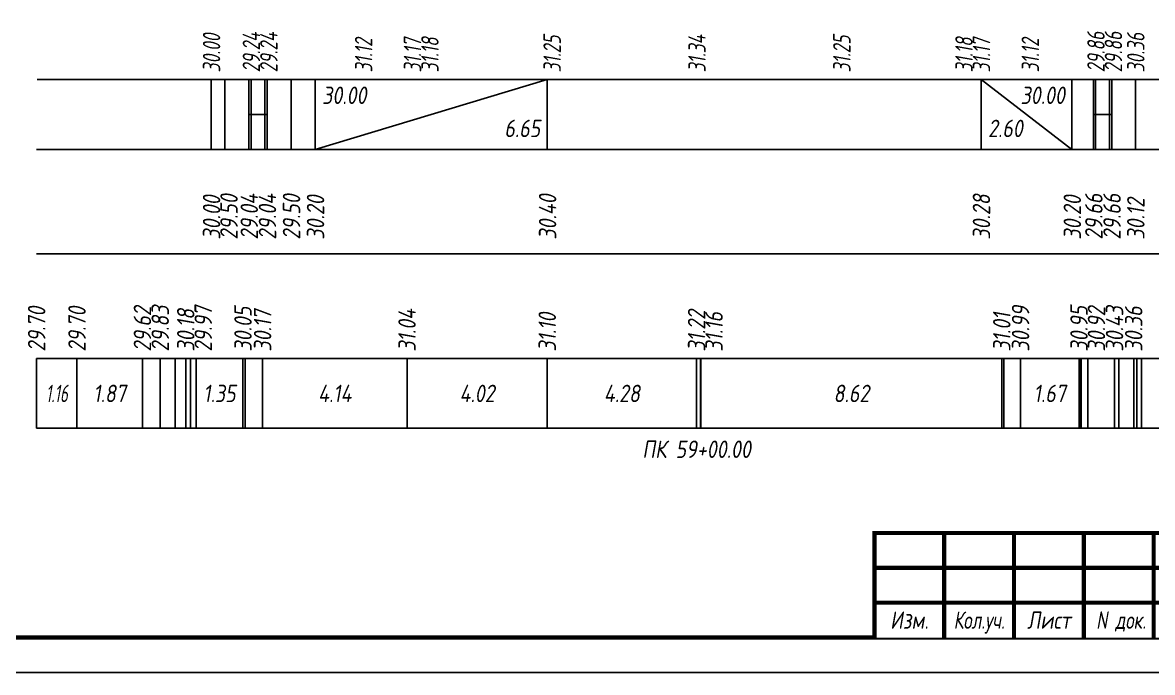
# Model space of a CAD drawing. Extents: x -717 to 1451, y -133302 to 233.
# Drawn here: x 77.9 to 239.8, y -92778.4 to -92685.2 of the extents above; entities that cross this region are included whole.
import ezdxf
from ezdxf.enums import TextEntityAlignment as Align

# ---------------------------------------------------------------- set-up
doc = ezdxf.new("R2010")
doc.units = 0
for name, color, linetype in [('Зарамочное оформление', 7, 'Continuous'), ('Код_510', 7, 'Continuous'), ('Код_514', 1, 'Continuous'), ('Код_516', 1, 'Continuous'), ('Подписи поперечников', 7, 'Continuous'), ('Таблица', 7, 'Continuous')]:
    doc.layers.add(name, color=color, linetype=linetype)
doc.styles.add('М', font='romand.shx', dxfattribs={"width": 0.8, "oblique": 10, "height": 2.5})

# ---------------------------------------------------------------- blocks, each defined once
blk = doc.blocks.new('Штамп')
at = {"linetype": 'Continuous'}
blk.add_wipeout([(199.95, -411.25), (384.95, -411.25), (384.95, -426.25), (199.95, -426.25)], dxfattribs=at).dxf.layer = 'Зарамочное оформление'
at = {"layer": 'Зарамочное оформление', "linetype": 'Continuous', "lineweight": -3, "const_width": 0.6, "flags": 128}
for points in [[(199.95, -426.25), (199.95, -411.25), (384.95, -411.25)], [(209.95, -411.25), (209.95, -426.25)], [(219.95, -411.25), (219.95, -426.25)], [(229.95, -411.25), (229.95, -426.25)], [(239.95, -411.25), (239.95, -426.25)], [(199.95, -416.25), (264.95, -416.25)], [(199.95, -421.25), (264.95, -421.25)]]:
    blk.add_lwpolyline(points, dxfattribs=at)
at = {"layer": 'Зарамочное оформление', "linetype": 'Continuous', "style": 'М', "oblique": 10}
for s, width, p in [('Изм.', 0.8, (204.95, -423.75)), ('Кол.уч.', 0.7, (214.95, -423.75)), ('Лист', 0.8, (224.95, -423.75)), ('N док.', 0.7, (235.28, -423.75))]:
    blk.add_text(s, height=2.5, dxfattribs=dict(at, width=width)).set_placement(p, align=Align.MIDDLE_CENTER)
blk = doc.blocks.new('шифр')
blk.add_blockref('Штамп', (0, -92407))

msp = doc.modelspace()

# ---------------------------------------------------------------- linework, layer by layer
at = {"flags": 128}
msp.add_lwpolyline([(-30.054, -92778.421), (389.946, -92778.421), (389.946, -92481.421), (-30.054, -92481.421)], close=True, dxfattribs=at)
at = {"const_width": 0.6, "flags": 128}
msp.add_lwpolyline([(-10.054, -92773.421), (384.946, -92773.421), (384.946, -92486.421), (-10.054, -92486.421)], close=True, dxfattribs=at)
at = {"layer": 'Код_510'}
for p, q in [((79.946, -92743.421), (79.946, -92733.421)), ((85.724, -92743.421), (85.724, -92733.421)), ((95.097, -92743.421), (95.097, -92733.421)), ((97.648, -92743.421), (97.648, -92733.421)), ((99.805, -92743.421), (99.805, -92733.421)), ((101.305, -92743.421), (101.305, -92733.421)), ((101.981, -92743.421), (101.981, -92733.421)), ((102.772, -92743.421), (102.772, -92733.421)), ((109.503, -92743.421), (109.503, -92733.421)), ((109.799, -92743.421), (109.799, -92733.421)), ((112.312, -92743.421), (112.312, -92733.421)), ((132.997, -92743.421), (132.997, -92733.421)), ((153.083, -92743.421), (153.083, -92733.421)), ((174.48, -92743.421), (174.48, -92733.421)), ((175.031, -92743.421), (175.031, -92733.421)), ((175.093, -92743.421), (175.093, -92733.421)), ((175.108, -92743.421), (175.108, -92733.421)), ((218.196, -92743.421), (218.196, -92733.421)), ((218.486, -92743.421), (218.486, -92733.421)), ((220.885, -92743.421), (220.885, -92733.421)), ((229.255, -92743.421), (229.255, -92733.421)), ((229.347, -92743.421), (229.347, -92733.421)), ((229.356, -92743.421), (229.356, -92733.421)), ((229.571, -92743.421), (229.571, -92733.421)), ((230.523, -92743.421), (230.523, -92733.421)), ((234.344, -92743.421), (234.344, -92733.421)), ((234.984, -92743.421), (234.984, -92733.421)), ((237.092, -92743.421), (237.092, -92733.421)), ((237.52, -92743.421), (237.52, -92733.421)), ((238.22, -92743.421), (238.22, -92733.421))]:
    msp.add_line(p, q, dxfattribs=at)
at = {"layer": 'Код_516'}
for p, q in [((104.946, -92703.421), (104.946, -92693.421)), ((106.9, -92703.421), (106.9, -92693.421)), ((106.9, -92703.421), (106.9, -92693.421)), ((110.347, -92703.421), (110.347, -92693.421)), ((110.65, -92703.421), (110.65, -92693.421)), ((112.65, -92703.421), (112.65, -92693.421)), ((112.952, -92703.421), (112.952, -92693.421)), ((116.4, -92703.421), (116.4, -92693.421)), ((116.4, -92703.421), (116.4, -92693.421)), ((119.839, -92703.421), (119.839, -92693.421)), ((119.839, -92703.421), (153.083, -92693.421)), ((153.083, -92703.421), (153.083, -92693.421)), ((215.23, -92703.421), (215.23, -92693.421)), ((215.23, -92693.421), (228.245, -92703.421)), ((228.245, -92703.421), (228.245, -92693.421)), ((228.245, -92703.421), (228.245, -92693.421)), ((231.329, -92703.421), (231.329, -92693.421)), ((231.631, -92703.421), (231.631, -92693.421)), ((233.631, -92703.421), (233.631, -92693.421)), ((233.934, -92703.421), (233.934, -92693.421)), ((237.341, -92703.421), (237.341, -92693.421)), ((110.347, -92698.421), (110.65, -92698.421)), ((110.65, -92698.421), (112.65, -92698.421)), ((112.65, -92698.421), (112.952, -92698.421)), ((231.329, -92698.421), (231.631, -92698.421)), ((231.631, -92698.421), (233.631, -92698.421)), ((233.631, -92698.421), (233.934, -92698.421))]:
    msp.add_line(p, q, dxfattribs=at)
at = {"layer": 'Таблица'}
for p, q in [((80, -92693.421), (262.395, -92693.421)), ((79.946, -92703.421), (262.341, -92703.421)), ((79.946, -92718.421), (262.341, -92718.421)), ((79.946, -92733.421), (262.341, -92733.421)), ((79.946, -92743.421), (262.341, -92743.421))]:
    msp.add_line(p, q, dxfattribs=at)

# ---------------------------------------------------------------- texts
at = {"layer": 'Код_510', "style": 'М', "oblique": 10, "width": 0.8}
for s, p in [('29.70', (79.946, -92732.421)), ('29.70', (85.724, -92732.421)), ('29.62', (95.097, -92732.421)), ('29.83', (97.648, -92732.421)), ('30.18', (101.305, -92732.421)), ('29.97', (103.805, -92732.421)), ('30.05', (109.503, -92732.421)), ('30.17', (112.312, -92732.421)), ('31.04', (132.997, -92732.421)), ('31.22', (174.48, -92732.421)), ('30.99', (220.885, -92732.421)), ('30.95', (229.255, -92732.421)), ('30.92', (231.755, -92732.421)), ('30.43', (234.344, -92732.421)), ('30.36', (237.092, -92732.421)), ('31.10', (153.083, -92732.421)), ('31.16', (176.98, -92732.421)), ('31.01', (218.196, -92732.421))]:
    msp.add_text(s, height=2.5, rotation=90, dxfattribs=at).set_placement(p, align=Align.MIDDLE_LEFT)
at = {"layer": 'Код_510', "style": 'М', "oblique": 10}
for s, width, p in [('1.16', 0.6, (82.835, -92738.421)), ('1.87', 0.8, (90.411, -92738.421)), ('1.35', 0.8, (106.138, -92738.421)), ('4.14', 0.8, (122.655, -92738.421)), ('4.02', 0.8, (143.04, -92738.421)), ('4.28', 0.8, (163.781, -92738.421)), ('8.62', 0.8, (196.652, -92738.421)), ('1.67', 0.8, (225.07, -92738.421))]:
    msp.add_text(s, height=2.5, dxfattribs=dict(at, width=width)).set_placement(p, align=Align.MIDDLE_CENTER)
at = {"layer": 'Код_514', "style": 'М', "oblique": 10, "width": 0.7}
for s, p in [('30.00', (105, -92692.382)), ('29.24', (110.704, -92692.382)), ('29.24', (113.204, -92692.382)), ('31.12', (126.784, -92692.382)), ('31.17', (133.784, -92692.382)), ('31.18', (136.284, -92692.382)), ('31.25', (153.784, -92692.382)), ('31.34', (174.534, -92692.382)), ('31.25', (195.284, -92692.382)), ('31.18', (212.784, -92692.382)), ('31.17', (215.284, -92692.382)), ('31.12', (222.284, -92692.382)), ('29.86', (231.686, -92692.382)), ('29.86', (234.186, -92692.382)), ('30.36', (237.395, -92692.382))]:
    msp.add_text(s, height=2.5, rotation=90, dxfattribs=at).set_placement(p, align=Align.MIDDLE_LEFT)
at = {"layer": 'Код_516', "style": 'М', "oblique": 10, "width": 0.8}
msp.add_text('30.00', height=2.5, dxfattribs=at).set_placement((120.839, -92694.421), align=Align.TOP_LEFT)
msp.add_text('30.00', height=2.5, dxfattribs=at).set_placement((227.245, -92694.421), align=Align.TOP_RIGHT)
msp.add_text('6.65', height=2.5, dxfattribs=at).set_placement((152.083, -92702.421), align=Align.BOTTOM_RIGHT)
msp.add_text('2.60', height=2.5, dxfattribs=at).set_placement((216.23, -92702.421), align=Align.BOTTOM_LEFT)
for s, p in [('30.00', (105, -92716.371)), ('29.50', (107.5, -92716.371)), ('29.04', (110.401, -92716.371)), ('29.04', (113.007, -92716.371)), ('29.50', (116.454, -92716.371)), ('30.20', (119.893, -92716.371)), ('30.40', (153.137, -92716.371)), ('30.28', (215.284, -92716.371)), ('30.20', (228.299, -92716.371)), ('29.66', (231.383, -92716.371)), ('29.66', (233.989, -92716.371)), ('30.12', (237.395, -92716.371))]:
    msp.add_text(s, height=2.5, rotation=90, dxfattribs=at).set_placement(p, align=Align.MIDDLE_LEFT)
at = {"layer": 'Подписи поперечников', "style": 'М', "oblique": 10, "width": 0.8}
msp.add_text('ПК 59+00.00', height=2.5, dxfattribs=at).set_placement((174.48, -92748.421), align=Align.BOTTOM_CENTER)

# ---------------------------------------------------------------- next in the draw order: block references
msp.add_blockref('шифр', (0, 59.829))

doc.saveas('drawing.dxf')
